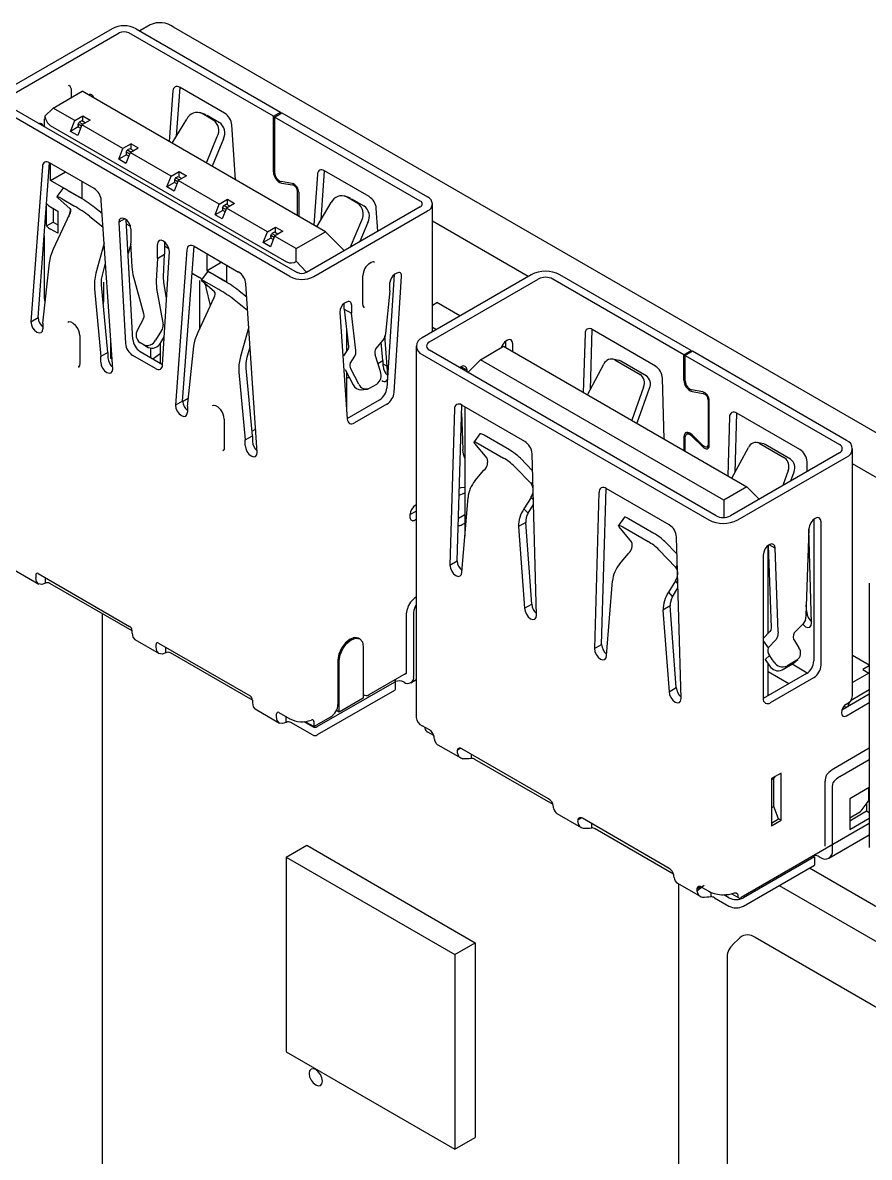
# Model space of a CAD drawing. Header units: millimetres. Extents: x 2 to 1109, y 2 to 430.
# Drawn here: x 58.25 to 83.11, y 93.14 to 126.44 of the extents above; entities that cross this region are included whole.
import ezdxf

# ---------------------------------------------------------------- set-up
doc = ezdxf.new("R2010")
doc.units = ezdxf.units.MM
doc.header["$LTSCALE"] = 0.5
doc.layers.add('几何体', color=7, linetype='Continuous')

msp = doc.modelspace()

# ---------------------------------------------------------------- linework, layer by layer
at = {"layer": '几何体'}
for p, q in [((60.873, 126.269), (57.536, 124.342)), ((61.581, 126.269), (65.823, 123.819)), ((61.994, 126.383), (61.688, 126.207)), ((99.906, 104.825), (62.679, 126.316)), ((57.748, 124.219), (61.086, 126.146)), ((65.611, 123.697), (61.368, 126.146)), ((59.606, 124.604), (59.598, 124.608)), ((59.141, 123.938), (59.997, 124.432)), ((59.679, 124.248), (59.679, 124.448)), ((67.138, 120.309), (59.997, 124.432)), ((62.661, 124.44), (62.551, 122.957)), ((62.765, 123.11), (62.871, 124.544)), ((64.178, 123.789), (62.872, 124.543)), ((66.092, 118.994), (57.536, 123.934)), ((57.748, 124.056), (66.304, 119.117)), ((58.904, 123.701), (59.141, 123.938)), ((59.777, 123.57), (59.141, 123.938)), ((58.88, 123.618), (58.88, 123.403)), ((58.904, 123.701), (58.897, 123.618)), ((59.655, 123.255), (59.777, 123.57)), ((59.777, 123.57), (60.018, 123.709)), ((59.982, 123.566), (59.912, 123.525)), ((60.088, 123.505), (59.982, 123.566)), ((60.23, 123.587), (59.99, 123.448)), ((60.018, 123.709), (60.23, 123.587)), ((60.018, 123.546), (60.018, 123.709)), ((62.642, 122.904), (63.069, 123.617)), ((63.636, 123.742), (63.447, 123.807)), ((63.844, 123.588), (63.514, 123.779)), ((63.663, 123.727), (64.024, 123.519)), ((65.611, 123.697), (65.823, 123.819)), ((65.611, 122.064), (65.611, 123.697)), ((65.646, 123.676), (65.859, 123.799)), ((69.924, 121.207), (65.646, 123.676)), ((65.646, 123.676), (65.646, 122.043)), ((65.823, 123.819), (65.823, 123.779)), ((65.859, 123.799), (70.137, 121.329)), ((66, 119.42), (59.07, 123.421)), ((59.88, 123.385), (59.655, 123.255)), ((59.867, 123.132), (59.655, 123.255)), ((59.99, 123.448), (59.867, 123.132)), ((59.876, 123.464), (59.912, 123.525)), ((59.876, 123.423), (59.876, 123.464)), ((59.974, 123.408), (59.876, 123.464)), ((59.88, 123.385), (59.949, 123.344)), ((59.912, 123.525), (60.018, 123.464)), ((61.192, 122.754), (59.99, 123.448)), ((64.499, 121.832), (64.39, 123.442)), ((61.432, 122.893), (61.192, 122.754)), ((61.432, 122.893), (61.644, 122.77)), ((61.432, 122.729), (61.432, 122.893)), ((63.642, 122.327), (63.963, 123.101)), ((64.143, 123.031), (63.81, 122.23)), ((61.069, 122.438), (61.192, 122.754)), ((61.294, 122.568), (61.069, 122.438)), ((61.404, 122.631), (61.281, 122.316)), ((61.291, 122.648), (61.326, 122.709)), ((61.291, 122.648), (61.291, 122.607)), ((61.388, 122.591), (61.291, 122.648)), ((61.294, 122.568), (61.364, 122.528)), ((61.326, 122.709), (61.397, 122.75)), ((61.326, 122.709), (61.432, 122.648)), ((61.397, 122.75), (61.503, 122.689)), ((61.404, 122.631), (61.644, 122.77)), ((62.606, 121.938), (61.404, 122.631)), ((58.828, 122.228), (58.49, 117.667)), ((58.703, 117.789), (59.039, 122.331)), ((60.346, 121.577), (59.039, 122.331)), ((59.07, 121.815), (59.07, 122.313)), ((61.281, 122.316), (61.069, 122.438)), ((59.07, 121.815), (59.502, 122.064)), ((62.483, 121.622), (62.606, 121.938)), ((62.606, 121.938), (62.846, 122.076)), ((62.74, 121.893), (62.705, 121.831)), ((62.74, 121.893), (62.811, 121.933)), ((62.846, 121.831), (62.74, 121.893)), ((62.811, 121.933), (62.917, 121.872)), ((63.058, 121.954), (62.818, 121.815)), ((62.846, 122.076), (63.058, 121.954)), ((62.846, 121.913), (62.846, 122.076)), ((66.903, 121.991), (66.793, 120.508)), ((67.008, 120.661), (67.114, 122.094)), ((68.421, 121.34), (67.115, 122.094)), ((59.99, 121.284), (59.07, 121.815)), ((59.43, 121.582), (59.251, 121.341)), ((59.99, 121.782), (59.99, 121.284)), ((62.708, 121.752), (62.483, 121.622)), ((62.695, 121.499), (62.483, 121.622)), ((62.818, 121.815), (62.695, 121.499)), ((62.705, 121.831), (62.705, 121.791)), ((62.802, 121.775), (62.705, 121.831)), ((62.778, 121.712), (62.708, 121.752)), ((64.02, 121.121), (62.818, 121.815)), ((66.164, 121.729), (65.836, 121.78)), ((65.848, 121.735), (66.176, 121.684)), ((59.287, 121.297), (59.636, 120.992)), ((59.406, 121.27), (59.767, 121.062)), ((59.586, 121.511), (59.915, 121.321)), ((60.895, 116.279), (60.557, 121.23)), ((64.02, 121.121), (64.26, 121.26)), ((64.26, 121.26), (64.473, 121.137)), ((64.26, 121.097), (64.26, 121.26)), ((66.318, 120.782), (66.318, 121.486)), ((66.353, 121.466), (66.353, 120.762)), ((67.879, 121.292), (67.69, 121.358)), ((68.087, 121.139), (67.757, 121.329)), ((67.906, 121.278), (68.266, 121.07)), ((58.951, 120.48), (58.951, 121.134)), ((59.07, 121.039), (59.282, 120.917)), ((59.141, 120.998), (59.141, 120.59)), ((59.282, 120.917), (59.282, 120.263)), ((59.654, 120.948), (59.59, 120.739)), ((60.583, 120.843), (60.361, 121.021)), ((63.898, 120.805), (64.02, 121.121)), ((64.123, 120.935), (63.898, 120.805)), ((64.232, 120.999), (64.11, 120.683)), ((64.119, 121.015), (64.154, 121.076)), ((64.119, 121.015), (64.119, 120.974)), ((64.217, 120.959), (64.119, 121.015)), ((64.192, 120.895), (64.123, 120.935)), ((64.154, 121.076), (64.225, 121.117)), ((64.26, 121.015), (64.154, 121.076)), ((64.331, 121.056), (64.225, 121.117)), ((64.473, 121.137), (64.232, 120.999)), ((65.434, 120.305), (64.232, 120.999)), ((69.924, 121.044), (66.587, 119.117)), ((66.799, 118.994), (70.137, 120.921)), ((66.885, 120.455), (67.311, 121.168)), ((68.678, 120.324), (68.632, 120.993)), ((70.283, 117.374), (70.283, 121.125)), ((58.951, 120.48), (59.141, 120.59)), ((59.141, 120.59), (59.282, 120.508)), ((59.155, 119.81), (59.632, 120.83)), ((60.213, 120.763), (60.611, 120.443)), ((61.248, 120.688), (61.071, 120.586)), ((61.071, 120.586), (61.27, 117.026)), ((61.482, 117.148), (61.286, 120.662)), ((64.11, 120.683), (63.898, 120.805)), ((67.878, 119.862), (68.206, 120.652)), ((68.385, 120.582), (68.152, 120.021)), ((73.094, 118.997), (70.283, 120.62)), ((59.282, 120.263), (59.07, 120.386)), ((61.404, 120.468), (61.293, 120.531)), ((61.404, 120.491), (61.404, 120.468)), ((61.425, 120.382), (61.425, 119.974)), ((65.312, 119.989), (65.434, 120.305)), ((65.434, 120.305), (65.675, 120.443)), ((65.533, 120.199), (65.569, 120.26)), ((65.639, 120.301), (65.569, 120.26)), ((65.569, 120.26), (65.675, 120.199)), ((65.745, 120.239), (65.639, 120.301)), ((65.887, 120.321), (65.646, 120.182)), ((65.675, 120.443), (65.887, 120.321)), ((65.675, 120.28), (65.675, 120.443)), ((66.283, 119.815), (67.138, 120.309)), ((67.138, 120.309), (67.676, 119.771)), ((58.876, 120.135), (58.88, 120.137)), ((58.88, 120.185), (58.88, 118.365)), ((60.643, 119.971), (60.4, 119.092)), ((61.426, 119.943), (61.342, 119.666)), ((61.459, 119.277), (61.425, 119.974)), ((62.203, 119.525), (62.203, 119.933)), ((62.415, 120.011), (62.415, 119.647)), ((65.537, 120.119), (65.312, 119.989)), ((65.524, 119.867), (65.312, 119.989)), ((65.646, 120.182), (65.524, 119.867)), ((65.533, 120.158), (65.533, 120.199)), ((65.631, 120.142), (65.533, 120.199)), ((65.606, 120.079), (65.537, 120.119)), ((66.283, 119.815), (65.646, 120.182)), ((62.203, 119.525), (62.415, 119.647)), ((62.357, 116.398), (62.556, 119.729)), ((62.381, 118.989), (62.415, 119.647)), ((62.545, 119.809), (62.415, 119.884)), ((63.071, 119.779), (62.733, 115.218)), ((62.945, 115.34), (63.281, 119.882)), ((63.282, 119.882), (64.588, 119.127)), ((63.666, 119.161), (63.666, 119.66)), ((66.283, 119.442), (66.283, 119.815)), ((67.684, 119.75), (67.676, 119.771)), ((58.844, 117.626), (59.032, 119.396)), ((60.598, 119.077), (60.683, 119.384)), ((61.495, 119.041), (61.459, 119.277)), ((62.203, 119.525), (62.169, 118.866)), ((64.098, 119.411), (63.666, 119.161)), ((64.232, 119.333), (64.232, 118.835)), ((61.811, 117.903), (61.495, 119.041)), ((62.391, 118.818), (62.381, 118.989)), ((63.223, 119.091), (63.438, 118.967)), ((63.673, 119.133), (63.493, 118.892)), ((64.232, 118.835), (63.666, 119.161)), ((64.158, 118.871), (63.828, 119.062)), ((68.235, 118.202), (68.235, 119.019)), ((69.158, 119.049), (68.942, 115.721)), ((69.154, 115.599), (69.375, 118.999)), ((69.234, 119.094), (69.175, 119.059)), ((73.176, 119.044), (69.98, 117.199)), ((70.192, 117.076), (73.388, 118.921)), ((77.666, 116.697), (73.813, 118.921)), ((77.878, 116.819), (74.025, 119.044)), ((60.353, 118.633), (60.541, 116.646)), ((60.753, 116.769), (60.566, 118.755)), ((60.626, 118.833), (60.626, 118.247)), ((62.169, 118.866), (62.182, 118.644)), ((62.182, 118.644), (62.374, 117.578)), ((62.474, 118.356), (62.391, 118.818)), ((63.447, 117.466), (63.447, 118.874)), ((63.878, 118.542), (63.53, 118.848)), ((63.762, 118.139), (63.641, 118.675)), ((64.009, 118.612), (63.649, 118.821)), ((64.604, 118.572), (64.826, 118.394)), ((65.137, 113.83), (64.8, 118.78)), ((69.033, 118.57), (68.904, 117.325)), ((69.033, 118.57), (69.033, 118.815)), ((63.398, 117.361), (63.875, 118.38)), ((64.853, 117.994), (64.455, 118.313)), ((67.761, 118.243), (67.701, 118.209)), ((70.283, 118.158), (70.405, 118.229)), ((71.085, 117.837), (70.405, 118.229)), ((67.56, 117.951), (67.781, 114.807)), ((67.69, 118.194), (67.657, 118.175)), ((67.69, 118.039), (67.69, 118.202)), ((67.69, 118.039), (67.902, 117.916)), ((67.69, 118.039), (67.819, 116.944)), ((67.902, 118.161), (67.902, 117.916)), ((68.031, 116.822), (67.902, 117.916)), ((58.49, 117.667), (58.703, 117.789)), ((58.844, 117.626), (58.844, 117.463)), ((61.781, 117.724), (61.623, 117.429)), ((59.925, 117.259), (59.925, 116.442)), ((62.329, 117.408), (62.152, 117.123)), ((62.293, 117.041), (62.407, 117.224)), ((64.886, 117.522), (64.642, 116.643)), ((67.761, 117.441), (67.761, 116.806)), ((68.966, 116.095), (68.887, 117.252)), ((70.283, 117.507), (70.399, 117.441)), ((74.76, 117.321), (74.71, 115.595)), ((74.921, 115.689), (74.972, 117.435)), ((76.825, 116.366), (74.972, 117.435)), ((60.838, 117.079), (60.84, 117.078)), ((60.838, 116.589), (60.838, 117.079)), ((61.691, 117.057), (61.795, 116.997)), ((61.849, 116.965), (61.691, 117.057)), ((61.795, 116.997), (61.937, 116.915)), ((61.937, 116.915), (61.849, 116.965)), ((61.998, 116.897), (61.998, 116.622)), ((62.288, 117.035), (62.288, 116.455)), ((63.087, 115.177), (63.274, 116.946)), ((64.84, 116.627), (64.926, 116.935)), ((68.828, 117.128), (68.618, 116.88)), ((68.828, 116.532), (68.778, 117.069)), ((69.804, 116.954), (69.804, 106.053)), ((71.691, 116.554), (72.37, 116.946)), ((72.37, 116.946), (79.512, 112.823)), ((72.427, 117.097), (72.427, 116.913)), ((72.639, 116.791), (72.639, 117.019)), ((60.753, 116.769), (60.541, 116.646)), ((60.541, 116.483), (60.541, 116.646)), ((60.753, 116.769), (60.753, 116.605)), ((60.872, 116.609), (60.838, 116.589)), ((60.875, 116.568), (60.838, 116.589)), ((62.146, 116.292), (61.482, 116.675)), ((61.694, 116.797), (62.358, 116.414)), ((62.072, 116.579), (62.288, 116.739)), ((67.808, 116.876), (67.67, 116.67)), ((67.865, 116.446), (68.003, 116.652)), ((68.755, 116.204), (68.599, 116.696)), ((69.98, 116.709), (78.395, 111.851)), ((78.607, 111.974), (70.192, 116.831)), ((75.753, 116.533), (75.578, 116.571)), ((77.666, 116.697), (77.878, 116.819)), ((77.666, 115.948), (77.666, 116.697)), ((77.914, 116.799), (77.702, 116.676)), ((77.702, 116.676), (82.227, 114.064)), ((77.702, 115.928), (77.702, 116.676)), ((77.878, 116.778), (77.878, 116.819)), ((82.439, 114.186), (77.914, 116.799)), ((64.996, 114.32), (64.808, 116.306)), ((67.72, 116.264), (67.955, 115.818)), ((68.119, 115.837), (67.885, 116.283)), ((68.679, 116.446), (68.828, 116.532)), ((68.828, 116.532), (68.828, 116.369)), ((68.828, 116.428), (68.948, 116.359)), ((71.085, 116.322), (71.085, 116.316)), ((71.295, 116.243), (71.118, 116.345)), ((71.297, 116.194), (71.295, 116.243)), ((71.691, 116.554), (71.319, 116.181)), ((78.833, 112.431), (71.691, 116.554)), ((74.833, 115.524), (75.314, 116.424)), ((75.635, 116.549), (76.378, 116.12)), ((76.553, 116.082), (75.81, 116.511)), ((64.596, 116.183), (64.784, 114.197)), ((67.761, 116.187), (67.761, 115.102)), ((77.087, 114.222), (77.037, 116.007)), ((68.163, 115.668), (68.375, 115.693)), ((68.432, 115.716), (68.645, 115.838)), ((76.48, 115.751), (76.131, 114.775)), ((76.291, 114.697), (76.655, 115.713)), ((78.22, 115.61), (77.89, 115.665)), ((77.902, 115.62), (78.232, 115.565)), ((62.945, 115.34), (62.733, 115.218)), ((63.112, 115.411), (62.946, 115.316)), ((67.781, 114.825), (68.73, 115.373)), ((68.943, 115.251), (67.993, 114.703)), ((78.373, 115.368), (78.373, 114.059)), ((78.409, 114.039), (78.409, 115.348)), ((63.087, 115.177), (63.087, 115.013)), ((70.928, 115.108), (70.793, 110.524)), ((71.005, 110.646), (71.14, 115.223)), ((71.133, 114.996), (71.172, 113.916)), ((72.992, 114.154), (71.14, 115.223)), ((71.233, 115.169), (71.233, 111.374)), ((79.164, 113.24), (79.215, 114.986)), ((81.067, 113.917), (79.215, 114.986)), ((64.168, 114.809), (64.168, 113.993)), ((76.249, 114.706), (76.291, 114.697)), ((79.003, 114.872), (78.952, 113.146)), ((64.784, 114.197), (64.996, 114.32)), ((65.091, 114.513), (64.983, 114.451)), ((64.996, 114.32), (64.996, 114.156)), ((71.676, 114.379), (71.501, 114.139)), ((72.542, 113.905), (71.798, 114.334)), ((77.666, 114.295), (77.666, 113.888)), ((77.702, 113.868), (77.702, 114.275)), ((77.818, 114.41), (77.743, 114.366)), ((77.89, 114.32), (78.22, 113.994)), ((78.232, 114.026), (77.902, 114.351)), ((64.784, 114.034), (64.784, 114.197)), ((71.885, 113.659), (71.522, 114.096)), ((71.624, 114.095), (72.367, 113.665)), ((78.342, 113.99), (78.408, 114.029)), ((79.075, 113.075), (79.557, 113.975)), ((79.996, 114.084), (79.821, 114.122)), ((79.877, 114.1), (80.621, 113.671)), ((80.796, 113.633), (80.052, 114.062)), ((82.615, 106.69), (82.615, 113.941)), ((73.218, 113.296), (72.863, 113.662)), ((73.339, 109.054), (73.204, 113.794)), ((82.227, 113.819), (79.031, 111.974)), ((79.243, 111.851), (82.439, 113.696)), ((71.533, 113.004), (71.792, 113.31)), ((72.688, 113.423), (73.189, 112.906)), ((80.723, 113.302), (80.564, 112.859)), ((80.802, 112.996), (80.898, 113.264)), ((81.287, 113.276), (81.279, 113.558)), ((86.369, 111.334), (82.615, 113.501)), ((73.189, 112.906), (73.228, 112.96)), ((71.062, 112.578), (71.158, 112.619)), ((71.158, 112.619), (71.233, 112.641)), ((75.17, 112.659), (75.036, 108.075)), ((75.248, 108.197), (75.382, 112.774)), ((77.235, 111.704), (75.382, 112.774)), ((79.512, 112.823), (78.833, 112.431)), ((79.874, 112.461), (79.512, 112.823)), ((69.783, 112.282), (69.804, 112.294)), ((71.147, 110.32), (71.325, 112.509)), ((73.174, 112.512), (72.966, 112.177)), ((73.086, 112.044), (73.247, 112.303)), ((73.243, 112.436), (73.174, 112.512)), ((78.833, 112.431), (78.833, 111.923)), ((69.621, 112.005), (69.804, 112.111)), ((71.233, 112.002), (71.042, 111.892)), ((72.966, 112.177), (73.086, 112.044)), ((75.919, 111.929), (75.744, 111.69)), ((69.804, 111.866), (69.776, 111.85)), ((71.154, 111.712), (71.233, 111.757)), ((73.019, 111.776), (72.807, 111.653)), ((72.807, 111.653), (72.985, 109.258)), ((73.197, 109.381), (73.019, 111.776)), ((76.128, 111.209), (75.764, 111.647)), ((75.866, 111.645), (76.61, 111.216)), ((76.784, 111.456), (76.041, 111.885)), ((81.336, 111.59), (81.247, 109.037)), ((81.414, 108.817), (81.336, 111.575)), ((81.478, 111.871), (81.478, 107.711)), ((81.69, 107.589), (81.69, 111.794)), ((77.581, 106.605), (77.447, 111.345)), ((76.93, 110.974), (77.431, 110.457)), ((77.461, 110.846), (77.105, 111.213)), ((80.134, 108.515), (80.134, 111.096)), ((80.136, 111.097), (80.223, 108.691)), ((80.346, 111.018), (80.169, 111.12)), ((80.435, 108.569), (80.346, 111.018)), ((70.793, 110.524), (71.005, 110.646)), ((75.775, 110.555), (76.034, 110.86)), ((79.993, 110.814), (79.993, 106.609)), ((58.002, 110.383), (58.72, 109.968)), ((58.632, 110.236), (58.632, 110.155)), ((58.703, 110.277), (61.39, 108.726)), ((77.431, 110.457), (77.471, 110.511)), ((58.915, 109.991), (58.915, 110.155)), ((61.46, 108.598), (59.051, 109.988)), ((75.389, 107.87), (75.568, 110.059)), ((77.416, 110.062), (77.209, 109.727)), ((77.485, 109.987), (77.416, 110.062)), ((83.107, 109.992), (83.107, 102.235)), ((69.799, 109.581), (69.804, 109.584)), ((77.209, 109.727), (77.329, 109.595)), ((77.329, 109.595), (77.489, 109.853)), ((69.516, 109.091), (69.545, 109.238)), ((72.985, 109.258), (73.197, 109.381)), ((77.262, 109.326), (77.049, 109.204)), ((77.44, 106.932), (77.262, 109.326)), ((81.273, 109.144), (81.258, 109.344)), ((60.578, 109.107), (60.578, 76.54)), ((69.516, 107.376), (69.516, 109.091)), ((69.728, 109.132), (69.728, 107.253)), ((77.049, 109.204), (77.228, 106.809)), ((81.25, 109.131), (81.273, 109.144)), ((61.46, 108.522), (61.46, 108.603)), ((80.19, 108.575), (79.993, 108.366)), ((81.16, 108.793), (80.904, 108.538)), ((61.538, 108.342), (62.256, 107.927)), ((62.238, 108.236), (64.925, 106.685)), ((68.145, 108.359), (68.11, 108.379)), ((79.993, 108.306), (80.14, 108.097)), ((80.14, 108.097), (80.362, 108.332)), ((80.916, 108.293), (81.037, 108.097)), ((62.167, 108.114), (62.167, 108.195)), ((62.45, 107.95), (62.45, 108.114)), ((64.996, 106.557), (62.587, 107.947)), ((68.249, 108.13), (68.249, 106.62)), ((75.036, 108.075), (75.248, 108.197)), ((67.506, 107.742), (67.506, 106.436)), ((67.541, 106.211), (67.541, 107.722)), ((80.179, 107.868), (80.045, 107.754)), ((80.045, 107.754), (80.18, 107.565)), ((80.134, 106.691), (80.134, 107.63)), ((80.313, 107.679), (80.179, 107.868)), ((80.55, 107.449), (80.85, 107.622)), ((80.983, 107.735), (80.683, 107.562)), ((81.286, 107.356), (80.838, 107.615)), ((80.85, 107.622), (80.879, 107.642)), ((80.879, 107.642), (81.012, 107.756)), ((82.615, 107.879), (83.107, 107.595)), ((68.425, 106.722), (69.511, 107.349)), ((81.265, 107.344), (79.993, 106.609)), ((80.134, 107.401), (80.749, 107.046)), ((83.097, 107.356), (82.615, 107.078)), ((83.107, 107.566), (82.92, 107.458)), ((82.92, 107.458), (83.097, 107.356)), ((83.107, 107.338), (83.097, 107.356)), ((66.9, 105.784), (69.163, 107.09)), ((69.192, 106.886), (69.192, 107.131)), ((69.646, 107.07), (69.804, 107.162)), ((77.228, 106.809), (77.44, 106.932)), ((80.205, 106.487), (81.478, 107.221)), ((69.163, 106.845), (66.9, 105.539)), ((68.249, 106.62), (67.541, 106.211)), ((68.249, 106.722), (68.275, 106.707)), ((83.107, 106.733), (82.305, 106.27)), ((82.573, 106.564), (83.107, 106.872)), ((64.996, 106.562), (64.996, 106.481)), ((65.073, 106.301), (65.791, 105.886)), ((67.541, 106.211), (67.461, 106.258)), ((82.371, 106.387), (82.439, 106.348)), ((82.439, 106.103), (83.107, 106.488)), ((82.473, 106.367), (82.532, 106.515)), ((65.703, 106.073), (65.703, 106.154)), ((65.774, 106.195), (66.092, 106.011)), ((65.986, 105.909), (65.986, 106.073)), ((66.759, 105.539), (66.122, 105.906)), ((66.507, 105.929), (66.759, 105.784)), ((66.587, 105.905), (66.587, 105.939)), ((66.799, 105.783), (66.587, 105.905)), ((66.799, 105.783), (67.294, 106.068)), ((66.799, 105.93), (66.799, 105.783)), ((70.192, 105.686), (69.98, 105.808)), ((70.059, 105.763), (70.059, 105.741)), ((70.32, 105.519), (70.147, 105.619)), ((70.437, 105.253), (71.109, 104.865)), ((71.01, 105.091), (71.111, 105.15)), ((73.692, 103.665), (71.147, 105.135)), ((71.42, 104.977), (71.42, 104.855)), ((83.107, 105.149), (82.062, 104.545)), ((73.82, 103.498), (71.526, 104.823)), ((82.245, 104.317), (83.107, 104.814)), ((80.516, 104.421), (80.233, 104.257)), ((80.233, 104.257), (80.233, 102.869)), ((80.304, 104.257), (80.233, 104.217)), ((80.304, 104.257), (80.351, 104.325)), ((80.304, 103.441), (80.304, 104.257)), ((80.516, 103.033), (80.516, 104.421)), ((81.814, 102.271), (81.814, 104.181)), ((82.026, 102.149), (82.026, 104.059)), ((83.107, 103.998), (82.531, 103.665)), ((83.091, 103.64), (83.091, 103.931)), ((82.531, 103.665), (82.531, 102.767)), ((82.872, 103.313), (83.071, 103.581)), ((80.304, 103.441), (80.233, 103.4)), ((80.445, 103.073), (80.304, 103.441)), ((83.026, 103.298), (82.531, 103.012)), ((82.531, 103.107), (82.849, 103.291)), ((83.026, 103.52), (83.026, 103.298)), ((83.107, 103.251), (83.026, 103.298)), ((73.937, 103.232), (74.644, 102.824)), ((74.545, 103.05), (74.647, 103.109)), ((77.228, 101.624), (74.682, 103.094)), ((74.955, 102.936), (74.955, 102.814)), ((83.107, 102.936), (79.349, 100.767)), ((80.233, 102.951), (80.445, 103.073)), ((80.233, 102.869), (80.516, 103.033)), ((80.516, 103.033), (80.445, 103.073)), ((82.531, 102.767), (83.107, 103.1)), ((77.356, 101.457), (75.061, 102.782)), ((81.923, 101.92), (83.107, 102.604)), ((65.986, 101.953), (66.588, 102.3)), ((66.588, 102.3), (71.537, 99.442)), ((65.986, 101.953), (70.936, 99.095)), ((65.986, 101.953), (65.986, 96.237)), ((81.496, 101.965), (79.41, 100.761)), ((81.46, 101.986), (81.496, 101.965)), ((81.496, 101.965), (81.496, 101.72)), ((81.637, 101.965), (81.673, 101.945)), ((79.41, 100.516), (81.496, 101.72)), ((81.35, 101.636), (94.673, 93.945)), ((77.473, 101.191), (78.145, 100.803)), ((77.519, 84.038), (77.519, 101.164)), ((78.046, 100.966), (78.255, 101.128)), ((78.051, 101.033), (78.171, 101.102)), ((78.182, 101.073), (78.395, 100.951)), ((78.455, 100.92), (78.455, 100.793)), ((80.459, 101.122), (93.783, 93.43)), ((78.561, 100.761), (78.986, 100.516)), ((78.986, 100.761), (78.833, 100.849)), ((79.066, 100.88), (79.274, 100.759)), ((79.305, 99.587), (79.081, 99.365)), ((91.541, 92.789), (79.76, 99.59)), ((70.936, 99.095), (71.537, 99.442)), ((71.537, 99.442), (71.537, 93.727)), ((70.936, 99.095), (70.936, 93.38)), ((78.933, 98.98), (78.933, 85.376)), ((65.986, 96.237), (70.936, 93.38)), ((70.936, 93.38), (71.537, 93.727))]:
    msp.add_line(p, q, dxfattribs=at)
at = {"layer": '几何体', "flags": 128}
for points in [[(62.872, 124.543), (62.833, 124.562), (62.795, 124.571), (62.76, 124.571), (62.728, 124.561), (62.702, 124.543), (62.681, 124.516), (62.667, 124.481), (62.661, 124.44)], [(59.039, 122.331), (59, 122.349), (58.962, 122.359), (58.927, 122.358), (58.896, 122.349), (58.869, 122.33), (58.849, 122.303), (58.835, 122.269), (58.828, 122.228)], [(67.115, 122.094), (67.075, 122.112), (67.037, 122.122), (67.002, 122.122), (66.971, 122.112), (66.944, 122.094), (66.924, 122.067), (66.91, 122.032), (66.903, 121.991)], [(59.406, 121.27), (59.311, 121.321), (59.262, 121.341), (59.251, 121.335), (59.262, 121.32), (59.287, 121.297)], [(59.657, 120.913), (59.647, 120.867), (59.632, 120.83)], [(59.636, 120.992), (59.652, 120.966), (59.657, 120.913)], [(61.425, 120.382), (61.411, 120.468), (61.373, 120.556), (61.316, 120.634), (61.248, 120.688), (61.181, 120.712), (61.123, 120.701), (61.085, 120.657), (61.071, 120.586)], [(58.859, 119.899), (58.865, 119.9), (58.88, 119.903)], [(62.556, 119.729), (62.543, 119.815), (62.505, 119.903), (62.447, 119.981), (62.38, 120.035), (62.312, 120.059), (62.255, 120.047), (62.216, 120.003), (62.203, 119.933)], [(63.282, 119.882), (63.243, 119.9), (63.205, 119.909), (63.17, 119.909), (63.138, 119.9), (63.112, 119.881), (63.091, 119.854), (63.078, 119.819), (63.071, 119.779)], [(59.032, 119.396), (59.073, 119.597), (59.155, 119.81)], [(66.283, 119.442), (66.581, 119.123), (66.59, 119.119)], [(68.327, 119.276), (68.337, 119.293), (68.41, 119.371), (68.485, 119.418), (68.546, 119.431), (68.581, 119.42)], [(60.4, 119.092), (60.356, 118.856), (60.353, 118.633)], [(60.566, 118.755), (60.567, 118.912), (60.598, 119.077)], [(63.53, 118.848), (63.495, 118.884), (63.504, 118.892), (63.547, 118.875), (63.589, 118.854), (63.649, 118.821)], [(69.375, 118.999), (69.374, 119.032), (69.368, 119.061), (69.355, 119.084), (69.338, 119.101), (69.316, 119.111), (69.291, 119.113), (69.263, 119.107), (69.234, 119.094)], [(58.88, 118.365), (58.892, 118.292), (58.91, 118.251)], [(63.875, 118.38), (63.893, 118.428), (63.9, 118.463)], [(63.9, 118.463), (63.897, 118.511), (63.878, 118.542)], [(68.284, 118.087), (68.277, 118.089), (68.245, 118.134), (68.235, 118.202)], [(58.49, 117.667), (58.504, 117.581), (58.542, 117.493), (58.6, 117.415), (58.667, 117.361), (58.735, 117.337), (58.792, 117.348), (58.831, 117.392), (58.844, 117.463)], [(59.578, 117.657), (59.607, 117.671), (59.667, 117.661), (59.735, 117.623), (59.808, 117.552), (59.821, 117.533)], [(63.274, 116.946), (63.315, 117.148), (63.398, 117.361)], [(68.904, 117.325), (68.879, 117.215), (68.828, 117.128)], [(67.819, 116.944), (67.819, 116.906), (67.808, 116.876)], [(72.639, 117.019), (72.625, 117.089), (72.587, 117.133), (72.53, 117.145), (72.462, 117.121), (72.394, 117.066), (72.337, 116.989), (72.3, 116.905)], [(64.642, 116.643), (64.598, 116.407), (64.596, 116.183)], [(64.808, 116.306), (64.81, 116.462), (64.84, 116.627)], [(68.003, 116.652), (68.03, 116.725), (68.031, 116.822)], [(59.925, 116.442), (59.917, 116.381), (59.892, 116.336), (59.878, 116.329)], [(60.541, 116.483), (60.555, 116.397), (60.593, 116.309), (60.65, 116.231), (60.718, 116.177), (60.785, 116.153), (60.843, 116.164), (60.881, 116.209), (60.895, 116.279)], [(62.146, 116.292), (62.185, 116.273), (62.224, 116.264), (62.259, 116.264), (62.291, 116.274), (62.317, 116.293), (62.337, 116.321), (62.351, 116.356), (62.357, 116.398)], [(71.295, 116.243), (71.282, 116.314), (71.243, 116.358), (71.186, 116.369), (71.118, 116.345), (71.08, 116.319)], [(75.81, 116.511), (75.768, 116.529), (75.753, 116.533)], [(67.761, 116.041), (67.788, 116.031), (67.84, 116.035)], [(68.793, 115.94), (68.827, 115.924), (68.861, 115.917), (68.891, 115.918), (68.918, 115.928), (68.94, 115.946), (68.956, 115.972), (68.959, 115.977)], [(62.733, 115.218), (62.747, 115.132), (62.785, 115.043), (62.842, 114.966), (62.91, 114.911), (62.978, 114.888), (63.035, 114.899), (63.073, 114.943), (63.087, 115.013)], [(63.821, 115.208), (63.85, 115.221), (63.909, 115.212), (63.978, 115.173), (64.05, 115.103), (64.063, 115.083)], [(67.781, 114.807), (67.788, 114.765), (67.802, 114.731), (67.822, 114.703), (67.849, 114.685), (67.88, 114.675), (67.916, 114.675), (67.954, 114.684), (67.993, 114.703)], [(71.798, 114.334), (71.761, 114.355), (71.73, 114.37), (71.705, 114.379), (71.687, 114.382), (71.677, 114.379), (71.676, 114.379)], [(77.902, 114.351), (77.861, 114.386), (77.819, 114.409), (77.778, 114.42), (77.741, 114.419), (77.71, 114.404), (77.686, 114.378), (77.671, 114.341), (77.666, 114.295)], [(77.702, 114.275), (77.706, 114.311), (77.717, 114.341), (77.736, 114.362), (77.762, 114.374), (77.791, 114.375), (77.824, 114.366), (77.858, 114.347), (77.89, 114.32)], [(64.168, 113.993), (64.16, 113.931), (64.134, 113.886), (64.121, 113.88)], [(64.784, 114.034), (64.797, 113.948), (64.835, 113.86), (64.893, 113.782), (64.96, 113.728), (65.028, 113.704), (65.085, 113.715), (65.124, 113.759), (65.137, 113.83)], [(71.233, 113.662), (71.191, 113.776), (71.172, 113.916)], [(71.522, 114.096), (71.507, 114.116), (71.5, 114.131), (71.502, 114.14), (71.512, 114.143), (71.53, 114.139), (71.555, 114.13), (71.587, 114.115), (71.624, 114.095)], [(78.22, 113.994), (78.253, 113.966), (78.286, 113.948), (78.319, 113.939), (78.349, 113.94), (78.374, 113.952), (78.393, 113.973), (78.405, 114.002), (78.409, 114.039)], [(78.373, 114.059), (78.37, 114.032), (78.361, 114.01), (78.347, 113.994), (78.328, 113.985), (78.306, 113.984), (78.282, 113.991), (78.256, 114.005), (78.232, 114.026)], [(80.052, 114.062), (80.011, 114.08), (79.996, 114.084)], [(71.233, 112.802), (71.118, 112.791), (71.068, 112.776)], [(76.041, 111.885), (76.004, 111.905), (75.972, 111.92), (75.947, 111.93), (75.929, 111.933), (75.919, 111.93), (75.919, 111.929)], [(81.69, 111.794), (81.676, 111.864), (81.638, 111.908), (81.581, 111.92), (81.513, 111.896), (81.445, 111.841), (81.388, 111.764), (81.35, 111.676), (81.336, 111.59)], [(69.624, 111.893), (69.633, 111.871), (69.646, 111.853), (69.662, 111.84), (69.681, 111.831), (69.703, 111.828), (69.726, 111.83), (69.751, 111.837), (69.776, 111.85)], [(75.764, 111.647), (75.75, 111.667), (75.743, 111.681), (75.745, 111.69), (75.754, 111.693), (75.772, 111.69), (75.798, 111.681), (75.829, 111.666), (75.866, 111.645)], [(80.346, 111.018), (80.333, 111.089), (80.294, 111.133), (80.237, 111.144), (80.169, 111.12), (80.102, 111.066), (80.044, 110.988), (80.006, 110.9), (79.993, 110.814)], [(70.793, 110.524), (70.807, 110.438), (70.845, 110.35), (70.902, 110.272), (70.97, 110.218), (71.038, 110.194), (71.095, 110.205), (71.133, 110.249), (71.147, 110.32)], [(58.915, 109.991), (58.807, 109.954), (58.715, 109.971), (58.653, 110.042), (58.632, 110.155)], [(72.985, 109.258), (72.999, 109.172), (73.037, 109.084), (73.094, 109.007), (73.162, 108.952), (73.23, 108.929), (73.287, 108.94), (73.325, 108.984), (73.339, 109.054)], [(81.247, 109.037), (81.223, 108.896), (81.16, 108.793)], [(80.223, 108.691), (80.214, 108.617), (80.19, 108.575)], [(80.435, 108.569), (80.414, 108.418), (80.362, 108.332)], [(81.154, 108.787), (81.17, 108.77), (81.237, 108.715), (81.305, 108.692), (81.362, 108.703), (81.4, 108.747), (81.414, 108.817)], [(61.46, 108.522), (61.482, 108.409), (61.543, 108.339), (61.543, 108.339)], [(68.11, 108.379), (67.995, 108.402), (67.86, 108.355), (67.724, 108.246), (67.61, 108.091), (67.533, 107.914), (67.506, 107.742)], [(67.541, 107.722), (67.568, 107.894), (67.645, 108.07), (67.76, 108.225), (67.895, 108.334), (68.03, 108.381), (68.145, 108.359), (68.222, 108.271), (68.249, 108.13)], [(62.45, 107.95), (62.342, 107.913), (62.25, 107.93), (62.189, 108.001), (62.167, 108.114)], [(75.036, 108.075), (75.049, 107.989), (75.088, 107.9), (75.145, 107.823), (75.213, 107.768), (75.28, 107.745), (75.338, 107.756), (75.376, 107.8), (75.389, 107.87)], [(69.181, 107.158), (69.184, 107.153), (69.19, 107.142), (69.192, 107.131), (69.19, 107.12), (69.184, 107.109), (69.175, 107.099), (69.163, 107.09)], [(77.228, 106.809), (77.241, 106.723), (77.28, 106.635), (77.337, 106.557), (77.405, 106.503), (77.472, 106.479), (77.53, 106.491), (77.568, 106.535), (77.581, 106.605)], [(64.996, 106.481), (65.017, 106.368), (65.079, 106.298), (65.079, 106.298)], [(82.439, 106.446), (82.382, 106.4), (82.334, 106.335), (82.302, 106.26), (82.291, 106.188), (82.302, 106.129), (82.334, 106.092), (82.382, 106.083), (82.439, 106.103)], [(65.986, 105.909), (65.878, 105.872), (65.786, 105.889), (65.725, 105.96), (65.703, 106.073)], [(66.799, 105.93), (66.796, 105.95), (66.791, 105.963), (66.777, 105.976), (66.765, 105.98), (66.751, 105.982), (66.721, 105.975)], [(70.339, 105.416), (70.333, 105.453), (70.329, 105.484)], [(71.01, 105.091), (71.008, 105.056), (71.01, 105.028)], [(71.147, 105.135), (71.124, 105.146), (71.101, 105.152), (71.08, 105.154), (71.06, 105.15), (71.043, 105.142), (71.029, 105.129), (71.017, 105.112), (71.01, 105.091)], [(81.851, 104.361), (81.864, 104.381), (81.878, 104.397)], [(82.061, 104.169), (82.045, 104.147), (82.037, 104.13)], [(73.839, 103.395), (73.833, 103.432), (73.829, 103.464)], [(82.849, 103.291), (82.861, 103.3), (82.872, 103.313)], [(74.545, 103.05), (74.543, 103.015), (74.546, 102.987)], [(74.682, 103.094), (74.659, 103.105), (74.637, 103.111), (74.615, 103.113), (74.596, 103.109), (74.579, 103.101), (74.564, 103.088), (74.553, 103.071), (74.545, 103.05)], [(77.374, 101.354), (77.369, 101.391), (77.365, 101.423)], [(78.046, 101.03), (78.043, 100.994), (78.046, 100.966)], [(78.182, 101.073), (78.159, 101.084), (78.137, 101.091), (78.116, 101.092), (78.096, 101.089), (78.079, 101.081), (78.065, 101.068), (78.053, 101.051), (78.046, 101.03)], [(79.124, 100.897), (79.149, 100.904), (79.173, 100.907), (79.193, 100.904), (79.211, 100.897), (79.235, 100.871), (79.243, 100.828)], [(67.048, 95.378), (67.033, 95.472), (66.991, 95.57), (66.928, 95.655), (66.854, 95.715), (66.779, 95.741), (66.716, 95.728), (66.674, 95.68), (66.659, 95.603), (66.674, 95.508), (66.716, 95.411), (66.779, 95.326), (66.854, 95.266), (66.928, 95.24), (66.991, 95.252), (67.033, 95.301), (67.048, 95.378)]]:
    msp.add_lwpolyline(points, dxfattribs=at)
at = {"layer": '几何体'}
for centre, radius, start, end in [((61.227, 125.586), 0.769, 62.6097, 117.3903), ((62.278, 125.755), 0.69, 54.3824, 114.3071), ((61.227, 125.873), 0.307, 62.6097, 117.3903), ((59.533, 124.47), 0.148, 351.1922, 61.086), ((60.239, 124.252), 0.0861, 353.5729, 126.4325), ((59.289, 123.74), 0.387, 185.717, 235.5256), ((63.37, 123.481), 0.331, 64.157, 155.6784), ((63.631, 123.278), 0.376, 331.8699, 55.6088), ((63.926, 123.398), 0.466, 5.4979, 57.2087), ((58.77, 123.409), 0.0788, 9.3714, 110.6339), ((60.077, 123.422), 0.201, 179.7097, 190.8184), ((63.808, 123.208), 0.378, 332.1904, 55.2884), ((61.492, 122.606), 0.201, 179.7097, 190.8184), ((65.963, 122.068), 0.352, 180.6747, 250.9517), ((65.928, 122.047), 0.282, 180.6747, 250.9517), ((59.372, 121.236), 0.348, 52.1405, 79.6331), ((60.093, 121.185), 0.466, 5.4979, 57.2087), ((62.906, 121.789), 0.201, 179.7097, 190.8184), ((66.072, 121.463), 0.282, 0.6747, 70.9517), ((66.107, 121.484), 0.211, 0.6747, 70.9517), ((57.895, 117.829), 4.034, 52.3159, 59.9458), ((67.613, 121.032), 0.331, 64.157, 155.6784), ((68.168, 120.948), 0.466, 5.4979, 57.2087), ((70.059, 121.125), 0.218, 290.7834, 69.2166), ((59.303, 121.455), 0.476, 222.387, 240.755), ((57.749, 117.573), 4.03, 52.3122, 59.9494), ((64.32, 120.973), 0.201, 179.7097, 190.8184), ((67.874, 120.829), 0.376, 331.8699, 55.6088), ((68.051, 120.759), 0.378, 332.1904, 55.2884), ((69.893, 121.125), 0.0873, 290.7834, 69.2166), ((59.303, 120.801), 0.476, 222.3843, 240.7562), ((65.734, 120.157), 0.201, 179.7097, 190.8184), ((66.124, 119.663), 0.272, 242.8933, 305.6829), ((68.69, 119.001), 0.455, 142.8295, 177.7614), ((63.252, 118.654), 0.364, 45.189, 59.2615), ((63.633, 118.825), 0.307, 50.4892, 81.4453), ((64.336, 118.736), 0.466, 5.4979, 57.2087), ((66.445, 119.677), 0.769, 242.6097, 297.3903), ((66.445, 119.39), 0.307, 242.6097, 297.3903), ((69.34, 118.801), 0.307, 122.6055, 177.3945), ((73.6, 118.225), 0.922, 62.6097, 117.3903), ((73.6, 118.512), 0.461, 62.6097, 117.3903), ((63.176, 118.567), 0.477, 13.1117, 27.3313), ((61.964, 115.083), 4.08, 52.3586, 59.9031), ((62.227, 115.512), 3.874, 52.1584, 60.1033), ((60.526, 118.244), 0.0997, 336.3725, 1.6053), ((67.816, 118.175), 0.0873, 350.786, 129.2033), ((61.562, 117.853), 0.254, 329.4541, 11.4107), ((67.864, 117.953), 0.303, 122.3462, 180.2292), ((59.094, 117.809), 0.392, 182.9451, 230.3787), ((62.117, 117.556), 0.258, 325.1365, 5.0568), ((59.462, 117.239), 0.464, 2.4483, 39.3246), ((61.852, 117.278), 0.274, 146.6871, 234.0464), ((74.889, 117.335), 0.13, 50.3643, 186.3405), ((61.734, 117.066), 0.465, 184.9658, 237.237), ((61.946, 117.188), 0.465, 184.9658, 237.237), ((61.908, 117.245), 0.272, 245.6063, 333.564), ((62.049, 117.163), 0.272, 245.6063, 333.564), ((70.073, 116.954), 0.262, 110.7834, 249.2166), ((70.239, 116.954), 0.131, 110.7834, 249.2166), ((61.145, 116.626), 0.392, 182.9671, 229.7311), ((68.785, 116.771), 0.2, 146.8029, 201.9492), ((75.533, 116.335), 0.237, 64.6775, 157.9124), ((68.027, 116.383), 0.174, 159.0663, 215.041), ((69.215, 116.387), 0.387, 182.6426, 230.0556), ((76.574, 115.976), 0.463, 3.7937, 57.3086), ((68.469, 116.091), 0.307, 304.8192, 21.5994), ((76.199, 115.872), 0.306, 336.7015, 54.1738), ((76.374, 115.834), 0.306, 336.7015, 54.1738), ((78.019, 115.953), 0.353, 180.7342, 250.6601), ((77.984, 115.932), 0.282, 180.7342, 250.6601), ((68.171, 115.906), 0.234, 202.1295, 275.036), ((68.333, 115.923), 0.23, 201.9479, 295.6435), ((68.478, 115.765), 0.466, 302.7842, 354.6403), ((68.69, 115.642), 0.466, 302.7842, 354.6403), ((78.126, 115.344), 0.282, 0.7342, 70.6601), ((78.162, 115.365), 0.212, 0.7342, 70.6601), ((63.336, 115.36), 0.392, 182.9451, 230.3787), ((71.057, 115.123), 0.13, 50.3643, 186.3405), ((63.705, 114.79), 0.464, 2.4483, 39.3246), ((79.132, 114.886), 0.13, 50.3643, 186.3405), ((65.388, 114.177), 0.392, 182.9671, 229.7311), ((71.698, 112.457), 1.676, 45.9999, 59.7778), ((72.742, 113.764), 0.463, 3.7937, 57.3086), ((79.776, 113.886), 0.237, 64.6775, 157.9124), ((80.817, 113.527), 0.463, 3.7937, 57.3086), ((82.181, 113.941), 0.131, 290.7834, 69.2166), ((82.346, 113.941), 0.262, 290.7834, 69.2166), ((71.583, 113.553), 0.32, 310.5686, 19.3331), ((71.523, 112.217), 1.676, 45.9999, 59.7778), ((80.442, 113.423), 0.306, 336.7015, 54.1738), ((80.617, 113.385), 0.306, 336.7015, 54.1738), ((72.217, 112.425), 0.896, 139.8068, 174.6758), ((72.894, 112.72), 0.348, 323.3016, 32.3525), ((75.3, 112.674), 0.13, 50.3643, 186.3405), ((69.971, 111.989), 0.349, 122.7503, 175.2581), ((69.836, 111.956), 0.221, 163.6884, 196.3116), ((73.736, 111.656), 0.929, 145.9698, 180.2), ((73.476, 111.804), 0.458, 148.3018, 183.5254), ((78.819, 112.383), 0.461, 242.6097, 297.3903), ((71.061, 111.849), 0.166, 261.3934, 304.1269), ((76.985, 111.314), 0.463, 3.7937, 57.3086), ((78.819, 112.67), 0.922, 242.6097, 297.3903), ((75.941, 110.007), 1.676, 45.9999, 59.7778), ((75.826, 111.103), 0.32, 310.5686, 19.3331), ((75.766, 109.768), 1.676, 45.9999, 59.7778), ((71.396, 110.666), 0.391, 182.9201, 231.0625), ((58.675, 110.243), 0.0437, 50.7967, 189.214), ((76.46, 109.976), 0.896, 139.8068, 174.6758), ((77.137, 110.271), 0.348, 323.3016, 32.3525), ((58.981, 109.85), 0.155, 62.9525, 115.0539), ((70.09, 109.099), 0.563, 121.1313, 165.6955), ((77.979, 109.207), 0.929, 145.9698, 180.2), ((77.732, 109.351), 0.471, 148.8145, 183.0127), ((70.179, 109.112), 0.451, 146.1779, 177.5461), ((73.589, 109.401), 0.392, 182.9542, 230.1183), ((81.664, 109.164), 0.392, 182.9542, 230.1183), ((61.307, 108.596), 0.154, 2.6055, 57.3945), ((62.211, 108.202), 0.0437, 50.7967, 189.214), ((81.086, 108.425), 0.215, 148.171, 217.7523), ((62.516, 107.809), 0.155, 62.9525, 115.0539), ((75.639, 108.217), 0.391, 182.9201, 231.0625), ((80.325, 108.01), 0.204, 154.7061, 224.4365), ((80.835, 107.942), 0.255, 305.6468, 37.3961), ((80.565, 107.831), 0.294, 211.1572, 293.8314), ((81.017, 107.732), 0.461, 302.6055, 357.3945), ((81.229, 107.61), 0.461, 302.6055, 357.3945), ((69.556, 107.226), 0.175, 230.7967, 9.214), ((69.474, 107.369), 0.0429, 267.1371, 9.7828), ((80.431, 107.717), 0.294, 211.1572, 293.8314), ((69.303, 106.811), 0.313, 62.9353, 110.7604), ((77.831, 106.952), 0.392, 182.9542, 230.1183), ((64.842, 106.555), 0.154, 2.6055, 57.3945), ((68.341, 106.825), 0.133, 226.0246, 309.1145), ((69.142, 106.891), 0.0503, 294.3747, 354.3052), ((80.122, 106.588), 0.131, 170.786, 309.2033), ((82.315, 106.72), 0.302, 294.3747, 354.3052), ((67.046, 106.457), 0.461, 302.6055, 357.3945), ((65.746, 106.161), 0.0437, 50.7967, 189.214), ((66.052, 105.768), 0.155, 62.9525, 115.0539), ((66.448, 106.709), 0.783, 242.9275, 290.3973), ((70.105, 106.083), 0.302, 185.6948, 245.6253), ((66.829, 105.92), 0.154, 242.6097, 297.3903), ((70.209, 105.756), 0.151, 185.6948, 245.6253), ((70.022, 105.423), 0.313, 11.3228, 57.0669), ((66.829, 105.675), 0.154, 242.6097, 297.3903), ((70.605, 105.454), 0.269, 188.0758, 212.52), ((70.526, 105.405), 0.177, 213.0846, 239.6937), ((71.21, 105.039), 0.2, 183.3137, 259.2436), ((71.209, 106.755), 1.912, 268.896, 276.313), ((71.396, 104.585), 0.27, 61.3885, 85.0478), ((82.215, 104.192), 0.401, 155.0642, 181.4572), ((82.493, 103.82), 0.844, 120.7504, 136.8162), ((82.677, 103.591), 0.844, 120.7504, 136.8162), ((82.245, 104.062), 0.219, 161.9463, 180.7886), ((82.991, 103.931), 0.1, 0, 30.0013), ((73.522, 103.402), 0.313, 11.3228, 57.0669), ((82.991, 103.64), 0.1, 323.4166, 0), ((74.058, 103.416), 0.221, 185.5451, 236.7301), ((74.745, 102.998), 0.2, 183.3137, 259.2436), ((74.745, 104.714), 1.912, 268.896, 276.313), ((74.932, 102.544), 0.27, 61.3885, 85.0478), ((81.498, 101.695), 0.304, 62.6689, 92.7292), ((81.811, 102.114), 0.218, 230.7967, 9.214), ((77.057, 101.361), 0.313, 11.3228, 57.0669), ((77.594, 101.375), 0.221, 185.5451, 236.7301), ((78.313, 101.004), 0.269, 188.0759, 212.5181), ((78.802, 101.715), 0.866, 241.9598, 271.1441), ((78.231, 100.953), 0.173, 212.847, 262.389), ((78.245, 102.694), 1.912, 268.896, 276.313), ((78.432, 100.524), 0.27, 61.3885, 85.0478), ((78.825, 101.804), 0.955, 269.6577, 288.2444), ((79.198, 101.17), 0.461, 242.6097, 297.3903), ((79.308, 100.818), 0.0655, 170.786, 309.2033), ((79.198, 100.925), 0.461, 242.6097, 297.3903), ((79.535, 99.305), 0.364, 51.5825, 129.1665), ((79.372, 99.022), 0.441, 130.8341, 185.4804)]:
    msp.add_arc(centre, radius, start, end, dxfattribs=at)

doc.saveas('drawing.dxf')
